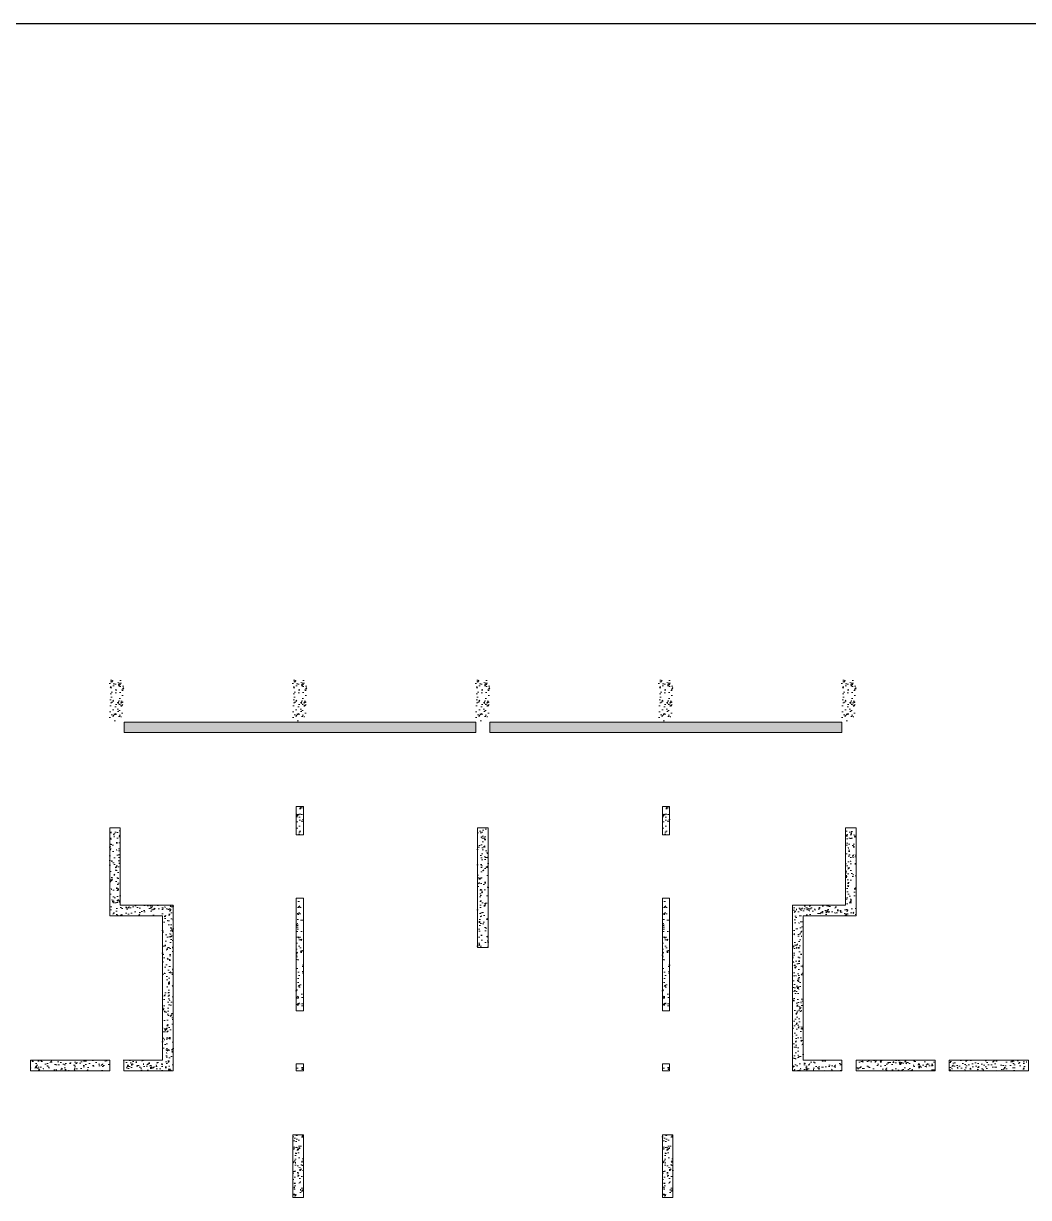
# Model space of a CAD drawing. Header units: millimetres. Extents: x 1078357 to 1340092, y -4684019 to -4550360.
# Drawn here: x 1279584 to 1293859, y -4630229 to -4613562 of the extents above; entities that cross this region are included whole.
import ezdxf

# ---------------------------------------------------------------- set-up
doc = ezdxf.new("R2010")
doc.units = ezdxf.units.MM
doc.layers.add('S-NON STR RCC WALL', color=8, linetype='Continuous', lineweight=0)
doc.layers.add('Wall-boundary', color=6, linetype='Continuous', lineweight=30)
pattern_1 = [(50, (-5111161, 23564171.24), (182.184669, -15.93908554), [19.05, -209.55]), (355, (-5111161, 23564171.24), (-35.2434214, 191.0568452), [15.24, -167.6405842]), (100.4514447, (-5111145.82, 23564169.91), (146.9412471, 175.1177519), [16.1900088, -178.0902446]), (46.1842, (-5111161, 23564222.04), (271.0790409, -42.042328), [28.575, -314.325]), (96.6355576, (-5111138.41, 23564218.54), (237.404134, 247.4261246), [24.2850231, -267.1356082]), (351.1841512, (-5111161, 23564222.04), (237.404134, 247.4261246), [22.859967, -251.459732]), (21, (-5111135.6, 23564209.34), (151.6143913, -102.2651982), [19.05, -209.55]), (326, (-5111135.6, 23564209.34), (61.8020283, 184.1879661), [15.24, -167.64]), (71.451445, (-5111122.97, 23564200.82), (213.4164193, 81.9227689), [16.1900088, -178.0899376]), (37.5, (-5111161.004, 23564171.24), (3.08860325, 84.55503887), [0, -165.608, 0, -170.18, 0, -168.275]), (7.5, (-5111161, 23564171.24), (66.8196625, 100.18057482), [0, -97.028, 0, -161.798, 0, -64.135]), (327.5, (-5111217.646, 23564171.24), (135.59059517, -5.728744), [0, -63.5, 0, -198.12, 0, -262.89]), (317.5, (-5111243.05, 23564171.24), (148.1291814, 25.42649103), [0, -82.55, 0, -131.572, 0, -186.69])]
pattern_2 = [(50, (-6208385.72, 28248190.43), (182.184669, -15.93908554), [19.05, -209.55]), (355, (-6208385.72, 28248190.43), (-35.2434214, 191.0568452), [15.24, -167.6405842]), (100.4514447, (-6208370.54, 28248189.1), (146.9412471, 175.1177519), [16.1900088, -178.0902446]), (46.1842, (-6208385.72, 28248241.23), (271.0790409, -42.042328), [28.575, -314.325]), (96.6355576, (-6208363.13, 28248237.72), (237.404134, 247.4261246), [24.2850231, -267.1356082]), (351.1841512, (-6208385.72, 28248241.23), (237.404134, 247.4261246), [22.859967, -251.459732]), (21, (-6208360.32, 28248228.53), (151.6143913, -102.2651982), [19.05, -209.55]), (326, (-6208360.32, 28248228.53), (61.8020283, 184.1879661), [15.24, -167.64]), (71.451445, (-6208347.69, 28248220), (213.4164193, 81.9227689), [16.1900088, -178.0899376]), (37.5, (-6208385.72, 28248190.43), (3.08860325, 84.55503887), [0, -165.608, 0, -170.18, 0, -168.275]), (7.5, (-6208385.72, 28248190.43), (66.8196625, 100.18057482), [0, -97.028, 0, -161.798, 0, -64.135]), (327.5, (-6208442.36, 28248190.43), (135.59059517, -5.72874399), [0, -63.5, 0, -198.12, 0, -262.89]), (317.5, (-6208467.76, 28248190.43), (148.1291814, 25.42649103), [0, -82.55, 0, -131.572, 0, -186.69])]

msp = doc.modelspace()

# ---------------------------------------------------------------- hatches: boundary and pattern name
at = {"layer": 'S-NON STR RCC WALL'}
h = msp.add_hatch(dxfattribs=at)
h.set_pattern_fill('AR-CONC', color=256, angle=180)
h.set_pattern_definition([(50, (-7253035.42, 32932209.61), (182.184669, -15.93908554), [19.05, -209.55]), (355, (-7253035.42, 32932209.61), (-35.2434214, 191.0568452), [15.24, -167.6405842]), (100.4514447, (-7253020.23, 32932208.29), (146.9412471, 175.1177519), [16.1900088, -178.0902446]), (46.1842, (-7253035.42, 32932260.41), (271.0790409, -42.0423279), [28.575, -314.325]), (96.6355576, (-7253012.83, 32932256.9), (237.404134, 247.4261246), [24.2850231, -267.1356082]), (351.1841512, (-7253035.42, 32932260.41), (237.404134, 247.4261246), [22.859967, -251.459732]), (21, (-7253010.02, 32932247.71), (151.61439127, -102.2651982), [19.05, -209.55]), (326, (-7253010.02, 32932247.71), (61.80202835, 184.1879661), [15.24, -167.64]), (71.451445, (-7252997.38, 32932239.2), (213.4164193, 81.9227689), [16.1900088, -178.0899376]), (37.5, (-7253035.415, 32932209.615), (3.08860325, 84.55503887), [0, -165.608, 0, -170.18, 0, -168.275]), (7.5, (-7253035.415, 32932209.615), (66.8196625, 100.18057482), [0, -97.028, 0, -161.798, 0, -64.135]), (327.5, (-7253092.06, 32932209.615), (135.59059517, -5.72874399), [0, -63.5, 0, -198.12, 0, -262.89]), (317.5, (-7253117.46, 32932209.61), (148.1291814, 25.42649103), [0, -82.55, 0, -131.572, 0, -186.69])])
h.paths.add_polyline_path([(1281009.4, -4623478.6), (1281009.4, -4622878.6), (1280809.4, -4622878.6), (1280809.4, -4623478.6), (1281009.4, -4623478.6)], is_closed=False)
h = msp.add_hatch(dxfattribs=at)
h.set_pattern_fill('AR-CONC', color=256, angle=180)
h.set_pattern_definition([(50, (-7250435.44, 32932209.62), (182.184669, -15.93908554), [19.05, -209.55]), (355, (-7250435.44, 32932209.62), (-35.2434214, 191.0568452), [15.24, -167.6405842]), (100.4514447, (-7250420.25, 32932208.3), (146.9412471, 175.1177519), [16.1900088, -178.0902446]), (46.1842, (-7250435.44, 32932260.42), (271.0790409, -42.0423279), [28.575, -314.325]), (96.6355576, (-7250412.85, 32932256.92), (237.404134, 247.4261246), [24.2850231, -267.1356082]), (351.1841512, (-7250435.44, 32932260.42), (237.404134, 247.4261246), [22.859967, -251.459732]), (21, (-7250410.04, 32932247.72), (151.61439127, -102.2651982), [19.05, -209.55]), (326, (-7250410.04, 32932247.72), (61.80202835, 184.1879661), [15.24, -167.64]), (71.451445, (-7250397.4, 32932239.2), (213.4164193, 81.9227689), [16.1900088, -178.0899376]), (37.5, (-7250435.436, 32932209.62), (3.08860325, 84.55503887), [0, -165.608, 0, -170.18, 0, -168.275]), (7.5, (-7250435.44, 32932209.62), (66.8196625, 100.18057482), [0, -97.028, 0, -161.798, 0, -64.135]), (327.5, (-7250492.08, 32932209.62), (135.59059517, -5.72874399), [0, -63.5, 0, -198.12, 0, -262.89]), (317.5, (-7250517.48, 32932209.62), (148.1291814, 25.42649103), [0, -82.55, 0, -131.572, 0, -186.69])])
h.paths.add_polyline_path([(1283609.3, -4623478.6), (1283609.3, -4622878.6), (1283409.4, -4622878.6), (1283409.4, -4623478.6), (1283609.3, -4623478.6)], is_closed=False)
h = msp.add_hatch(dxfattribs=at)
h.set_pattern_fill('AR-CONC', color=256, angle=180)
h.set_pattern_definition([(50, (-7247835.44, 32932209.65), (182.184669, -15.93908554), [19.05, -209.55]), (355, (-7247835.44, 32932209.65), (-35.2434214, 191.0568452), [15.24, -167.6405842]), (100.4514447, (-7247820.25, 32932208.32), (146.9412471, 175.1177519), [16.1900088, -178.0902446]), (46.1842, (-7247835.44, 32932260.45), (271.0790409, -42.0423279), [28.575, -314.325]), (96.6355576, (-7247812.85, 32932256.94), (237.404134, 247.4261246), [24.2850231, -267.1356082]), (351.1841512, (-7247835.44, 32932260.45), (237.404134, 247.4261246), [22.859967, -251.459732]), (21, (-7247810.04, 32932247.75), (151.61439127, -102.2651982), [19.05, -209.55]), (326, (-7247810.04, 32932247.75), (61.80202835, 184.1879661), [15.24, -167.64]), (71.451445, (-7247797.4, 32932239.22), (213.4164193, 81.9227689), [16.1900088, -178.0899376]), (37.5, (-7247835.436, 32932209.646), (3.08860325, 84.55503887), [0, -165.608, 0, -170.18, 0, -168.275]), (7.5, (-7247835.44, 32932209.65), (66.8196625, 100.18057482), [0, -97.028, 0, -161.798, 0, -64.135]), (327.5, (-7247892.08, 32932209.646), (135.59059517, -5.72874399), [0, -63.5, 0, -198.12, 0, -262.89]), (317.5, (-7247917.48, 32932209.65), (148.1291814, 25.42649103), [0, -82.55, 0, -131.572, 0, -186.69])])
h.paths.add_polyline_path([(1286209.3, -4623478.5), (1286209.3, -4622878.6), (1286009.4, -4622878.6), (1286009.4, -4623478.6), (1286209.3, -4623478.6)], is_closed=False)
h = msp.add_hatch(dxfattribs=at)
h.set_pattern_fill('AR-CONC', color=256, angle=180)
h.set_pattern_definition([(50, (-7245235.42, 32932209.61), (182.184669, -15.93908554), [19.05, -209.55]), (355, (-7245235.42, 32932209.61), (-35.2434214, 191.0568452), [15.24, -167.6405842]), (100.4514447, (-7245220.23, 32932208.29), (146.9412471, 175.1177519), [16.1900088, -178.0902446]), (46.1842, (-7245235.42, 32932260.41), (271.0790409, -42.0423279), [28.575, -314.325]), (96.6355576, (-7245212.83, 32932256.9), (237.404134, 247.4261246), [24.2850231, -267.1356082]), (351.1841512, (-7245235.42, 32932260.41), (237.404134, 247.4261246), [22.859967, -251.459732]), (21, (-7245210.02, 32932247.71), (151.61439127, -102.2651982), [19.05, -209.55]), (326, (-7245210.02, 32932247.71), (61.80202835, 184.1879661), [15.24, -167.64]), (71.451445, (-7245197.38, 32932239.2), (213.4164193, 81.9227689), [16.1900088, -178.0899376]), (37.5, (-7245235.415, 32932209.615), (3.08860325, 84.55503887), [0, -165.608, 0, -170.18, 0, -168.275]), (7.5, (-7245235.415, 32932209.615), (66.8196625, 100.18057482), [0, -97.028, 0, -161.798, 0, -64.135]), (327.5, (-7245292.06, 32932209.615), (135.59059517, -5.72874399), [0, -63.5, 0, -198.12, 0, -262.89]), (317.5, (-7245317.46, 32932209.61), (148.1291814, 25.42649103), [0, -82.55, 0, -131.572, 0, -186.69])])
h.paths.add_polyline_path([(1288809.4, -4623478.6), (1288809.4, -4622878.6), (1288609.4, -4622878.6), (1288609.4, -4623478.6), (1288809.4, -4623478.6)], is_closed=False)
h = msp.add_hatch(dxfattribs=at)
h.set_pattern_fill('AR-CONC', color=256, angle=180)
h.set_pattern_definition([(50, (-7242635.42, 32932209.61), (182.184669, -15.93908554), [19.05, -209.55]), (355, (-7242635.42, 32932209.61), (-35.2434214, 191.0568452), [15.24, -167.6405842]), (100.4514447, (-7242620.23, 32932208.29), (146.9412471, 175.1177519), [16.1900088, -178.0902446]), (46.1842, (-7242635.42, 32932260.41), (271.0790409, -42.0423279), [28.575, -314.325]), (96.6355576, (-7242612.83, 32932256.9), (237.404134, 247.4261246), [24.2850231, -267.1356082]), (351.1841512, (-7242635.42, 32932260.41), (237.404134, 247.4261246), [22.859967, -251.459732]), (21, (-7242610.02, 32932247.71), (151.61439127, -102.2651982), [19.05, -209.55]), (326, (-7242610.02, 32932247.71), (61.80202835, 184.1879661), [15.24, -167.64]), (71.451445, (-7242597.38, 32932239.2), (213.4164193, 81.9227689), [16.1900088, -178.0899376]), (37.5, (-7242635.415, 32932209.615), (3.08860325, 84.55503887), [0, -165.608, 0, -170.18, 0, -168.275]), (7.5, (-7242635.415, 32932209.615), (66.8196625, 100.18057482), [0, -97.028, 0, -161.798, 0, -64.135]), (327.5, (-7242692.06, 32932209.615), (135.59059517, -5.72874399), [0, -63.5, 0, -198.12, 0, -262.89]), (317.5, (-7242717.46, 32932209.61), (148.1291814, 25.42649103), [0, -82.55, 0, -131.572, 0, -186.69])])
h.paths.add_polyline_path([(1291409.4, -4623478.6), (1291409.4, -4622878.6), (1291209.4, -4622878.6), (1291209.4, -4623478.6), (1291409.4, -4623478.6)], is_closed=False)
h = msp.add_hatch(dxfattribs=at)
h.set_pattern_fill('AR-CONC', color=256, angle=180)
h.set_pattern_definition(pattern_2)
h.paths.add_polyline_path([(1281012.2, -4623478.6), (1286009.3, -4623478.6), (1286009.3, -4623628.6), (1281012.2, -4623628.6)])
h = msp.add_hatch(dxfattribs=at)
h.set_pattern_fill('AR-CONC', color=256)
h.set_pattern_definition(pattern_2)
h.paths.add_polyline_path([(1291206.4, -4623478.6), (1286209.3, -4623478.6), (1286209.3, -4623628.6), (1291206.4, -4623628.6)])
h = msp.add_hatch(dxfattribs=at)
h.set_pattern_fill('AR-CONC', color=256, angle=180)
h.set_pattern_definition([(50, (1283522.72, -4440108.92), (182.18467, -15.93909), [19.05, -209.55]), (355, (1283522.72, -4440108.92), (-35.24342, 191.05685), [15.24, -167.64058]), (100.45144, (1283537.9, -4440110.25), (146.94125, 175.11775), [16.19, -178.09024]), (46.1842, (1283522.72, -4440058.12), (271.07904, -42.04233), [28.575, -314.325]), (96.63556, (1283545.3, -4440061.62), (237.40413, 247.42612), [24.28502, -267.1356]), (351.18415, (1283522.72, -4440058.12), (237.40413, 247.42612), [22.85997, -251.45973]), (21, (1283548.12, -4440070.82), (151.61439, -102.2652), [19.05, -209.55]), (326, (1283548.12, -4440070.82), (61.80203, 184.18797), [15.24, -167.64]), (71.45144, (1283560.75, -4440079.34), (213.41642, 81.92277), [16.19, -178.08994]), (37.5, (1283522.715, -4440108.92), (3.088603, 84.55504), [0, -165.608, 0, -170.18, 0, -168.275]), (7.5, (1283522.715, -4440108.92), (66.819663, 100.180575), [0, -97.028, 0, -161.798, 0, -64.135]), (327.5, (1283466.07, -4440108.92), (135.590595, -5.728744), [0, -63.5, 0, -198.12, 0, -262.89]), (317.5, (1283440.67, -4440108.92), (148.12918, 25.42649), [0, -82.55, 0, -131.572, 0, -186.69])])
h.paths.add_polyline_path([(1283459.3, -4624678.6), (1283559.3, -4624678.6), (1283559.3, -4625078.6), (1283459.3, -4625078.6)])
h = msp.add_hatch(dxfattribs=at)
h.set_pattern_fill('AR-CONC', color=256, angle=180)
h.set_pattern_definition([(50, (1288722.72, -4440108.92), (182.18467, -15.93909), [19.05, -209.55]), (355, (1288722.72, -4440108.92), (-35.24342, 191.05685), [15.24, -167.64058]), (100.45144, (1288737.9, -4440110.25), (146.94125, 175.11775), [16.19, -178.09024]), (46.1842, (1288722.72, -4440058.12), (271.07904, -42.04233), [28.575, -314.325]), (96.63556, (1288745.3, -4440061.62), (237.40413, 247.42612), [24.28502, -267.1356]), (351.18415, (1288722.72, -4440058.12), (237.40413, 247.42612), [22.85997, -251.45973]), (21, (1288748.12, -4440070.82), (151.61439, -102.2652), [19.05, -209.55]), (326, (1288748.12, -4440070.82), (61.80203, 184.18797), [15.24, -167.64]), (71.45144, (1288760.75, -4440079.34), (213.41642, 81.92277), [16.19, -178.08994]), (37.5, (1288722.715, -4440108.92), (3.088603, 84.55504), [0, -165.608, 0, -170.18, 0, -168.275]), (7.5, (1288722.715, -4440108.92), (66.819663, 100.180575), [0, -97.028, 0, -161.798, 0, -64.135]), (327.5, (1288666.07, -4440108.92), (135.590595, -5.728744), [0, -63.5, 0, -198.12, 0, -262.89]), (317.5, (1288640.67, -4440108.92), (148.12918, 25.42649), [0, -82.55, 0, -131.572, 0, -186.69])])
h.paths.add_polyline_path([(1288659.3, -4624678.6), (1288759.3, -4624678.6), (1288759.3, -4625078.6), (1288659.3, -4625078.6)])
h = msp.add_hatch(dxfattribs=at)
h.set_pattern_fill('AR-CONC', color=256, angle=180)
h.set_pattern_definition(pattern_1)
h.paths.add_polyline_path([(1281709.3, -4626078.6), (1281709.3, -4628428.6), (1281009.3, -4628428.6), (1281009.3, -4628278.6), (1281559.3, -4628278.6), (1281559.3, -4626228.6), (1280809.3, -4626228.6), (1280809.3, -4624978.5), (1280959.3, -4624978.5), (1280959.3, -4626078.6)])
at = {"layer": 'S-NON STR RCC WALL', "ltscale": 700}
h = msp.add_hatch(dxfattribs=at)
h.set_pattern_fill('AR-CONC', color=256)
h.set_pattern_definition([(50, (152918.38, 244193.84), (182.184669, -15.9390855), [19.05, -209.55]), (355, (152918.38, 244193.84), (-35.2434214, 191.056845), [15.24, -167.640584]), (100.4514447, (152933.56, 244192.51), (146.941247, 175.117752), [16.190009, -178.0902446]), (46.1842, (152918.38, 244244.64), (271.079041, -42.042328), [28.575, -314.325]), (96.6355576, (152940.97, 244241.14), (237.404134, 247.426125), [24.285023, -267.135608]), (351.184151, (152918.38, 244244.64), (237.404134, 247.426125), [22.859967, -251.459732]), (21, (152943.78, 244231.94), (151.6143913, -102.265198), [19.05, -209.55]), (326, (152943.78, 244231.94), (61.802028, 184.187966), [15.24, -167.64]), (71.451445, (152956.41, 244223.42), (213.416419, 81.922769), [16.190009, -178.0899376]), (37.5, (152918.38, 244193.84), (3.08860325, 84.5550389), [0, -165.608, 0, -170.18, 0, -168.275]), (7.5, (152918.38, 244193.84), (66.8196625, 100.1805748), [0, -97.028, 0, -161.798, 0, -64.135]), (327.5, (152861.736, 244193.84), (135.5905952, -5.728744), [0, -63.5, 0, -198.12, 0, -262.89]), (317.5, (152836.34, 244193.84), (148.1291814, 25.426491), [0, -82.55, 0, -131.572, 0, -186.69])])
h.paths.add_polyline_path([(1286034.3, -4624978.5), (1286184.3, -4624978.5), (1286184.3, -4626678.5), (1286034.3, -4626678.5)])
at = {"layer": 'S-NON STR RCC WALL'}
h = msp.add_hatch(dxfattribs=at)
h.set_pattern_fill('AR-CONC', color=256)
h.set_pattern_definition(pattern_1)
h.paths.add_polyline_path([(1290509.3, -4626078.6), (1290509.3, -4628428.6), (1291209.3, -4628428.6), (1291209.3, -4628278.6), (1290659.3, -4628278.6), (1290659.3, -4626228.6), (1291409.3, -4626228.6), (1291409.3, -4624978.5), (1291259.3, -4624978.5), (1291259.3, -4626078.6)])
h = msp.add_hatch(dxfattribs=at)
h.set_pattern_fill('AR-CONC', color=256, angle=180)
h.set_pattern_definition([(50, (2380747.43, -9124128.1), (182.184669, -15.9390855), [19.05, -209.55]), (355, (2380747.43, -9124128.1), (-35.2434214, 191.056845), [15.24, -167.640584]), (100.4514447, (2380762.61, -9124129.43), (146.941247, 175.117752), [16.190009, -178.0902446]), (46.1842, (2380747.43, -9124077.3), (271.079041, -42.042328), [28.575, -314.325]), (96.6355576, (2380770.02, -9124080.8), (237.404134, 247.426125), [24.285023, -267.135608]), (351.184151, (2380747.43, -9124077.3), (237.404134, 247.426125), [22.859967, -251.459732]), (21, (2380772.83, -9124090), (151.6143913, -102.265198), [19.05, -209.55]), (326, (2380772.83, -9124090), (61.802028, 184.187966), [15.24, -167.64]), (71.451445, (2380785.47, -9124098.53), (213.416419, 81.922769), [16.190009, -178.0899376]), (37.5, (2380747.43, -9124128.106), (3.08860325, 84.5550389), [0, -165.608, 0, -170.18, 0, -168.275]), (7.5, (2380747.43, -9124128.11), (66.8196625, 100.1805748), [0, -97.028, 0, -161.798, 0, -64.135]), (327.5, (2380690.79, -9124128.106), (135.5905952, -5.728744), [0, -63.5, 0, -198.12, 0, -262.89]), (317.5, (2380665.39, -9124128.11), (148.1291814, 25.426491), [0, -82.55, 0, -131.572, 0, -186.69])])
h.paths.add_polyline_path([(1283459.3, -4625978.6), (1283559.3, -4625978.6), (1283559.3, -4627578.6), (1283459.3, -4627578.6)])
h = msp.add_hatch(dxfattribs=at)
h.set_pattern_fill('AR-CONC', color=256, angle=180)
h.set_pattern_definition([(50, (2385947.43, -9124128.1), (182.184669, -15.9390855), [19.05, -209.55]), (355, (2385947.43, -9124128.1), (-35.2434214, 191.056845), [15.24, -167.640584]), (100.4514447, (2385962.61, -9124129.43), (146.941247, 175.117752), [16.190009, -178.0902446]), (46.1842, (2385947.43, -9124077.3), (271.079041, -42.042328), [28.575, -314.325]), (96.6355576, (2385970.02, -9124080.8), (237.404134, 247.426125), [24.285023, -267.135608]), (351.184151, (2385947.43, -9124077.3), (237.404134, 247.426125), [22.859967, -251.459732]), (21, (2385972.83, -9124090), (151.6143913, -102.265198), [19.05, -209.55]), (326, (2385972.83, -9124090), (61.802028, 184.187966), [15.24, -167.64]), (71.451445, (2385985.47, -9124098.53), (213.416419, 81.922769), [16.190009, -178.0899376]), (37.5, (2385947.43, -9124128.106), (3.08860325, 84.5550389), [0, -165.608, 0, -170.18, 0, -168.275]), (7.5, (2385947.43, -9124128.11), (66.8196625, 100.1805748), [0, -97.028, 0, -161.798, 0, -64.135]), (327.5, (2385890.79, -9124128.106), (135.5905952, -5.728744), [0, -63.5, 0, -198.12, 0, -262.89]), (317.5, (2385865.39, -9124128.11), (148.1291814, 25.426491), [0, -82.55, 0, -131.572, 0, -186.69])])
h.paths.add_polyline_path([(1288659.3, -4625978.6), (1288759.3, -4625978.6), (1288759.3, -4627578.6), (1288659.3, -4627578.6)])
h = msp.add_hatch(dxfattribs=at)
h.set_pattern_fill('AR-CONC', color=256, angle=180)
h.set_pattern_definition(pattern_1)
h.paths.add_polyline_path([(1279684.3, -4628278.6), (1280809.3, -4628278.6), (1280809.3, -4628428.6), (1279684.3, -4628428.6)])
h = msp.add_hatch(dxfattribs=at)
h.set_pattern_fill('AR-CONC', color=256, angle=180)
h.set_pattern_definition([(50, (2380734.22, -9125492.77), (182.184669, -15.9390855), [19.05, -209.55]), (355, (2380734.22, -9125492.77), (-35.2434214, 191.056845), [15.24, -167.640584]), (100.4514447, (2380749.4, -9125494.1), (146.941247, 175.117752), [16.190009, -178.0902446]), (46.1842, (2380734.22, -9125441.97), (271.079041, -42.042328), [28.575, -314.325]), (96.6355576, (2380756.8, -9125445.47), (237.404134, 247.426125), [24.285023, -267.135608]), (351.184151, (2380734.22, -9125441.97), (237.404134, 247.426125), [22.859967, -251.459732]), (21, (2380759.62, -9125454.67), (151.6143913, -102.265198), [19.05, -209.55]), (326, (2380759.62, -9125454.67), (61.802028, 184.187966), [15.24, -167.64]), (71.451445, (2380772.25, -9125463.2), (213.416419, 81.922769), [16.190009, -178.0899376]), (37.5, (2380734.22, -9125492.77), (3.08860325, 84.5550389), [0, -165.608, 0, -170.18, 0, -168.275]), (7.5, (2380734.22, -9125492.77), (66.8196625, 100.1805748), [0, -97.028, 0, -161.798, 0, -64.135]), (327.5, (2380677.575, -9125492.77), (135.5905952, -5.728744), [0, -63.5, 0, -198.12, 0, -262.89]), (317.5, (2380652.17, -9125492.77), (148.1291814, 25.426491), [0, -82.55, 0, -131.572, 0, -186.69])])
h.paths.add_polyline_path([(1283459.3, -4628428.6), (1283559.3, -4628428.6), (1283559.3, -4628328.6), (1283459.3, -4628328.6)])
h = msp.add_hatch(dxfattribs=at)
h.set_pattern_fill('AR-CONC', color=256, angle=180)
h.set_pattern_definition([(50, (2385934.22, -9125492.77), (182.184669, -15.9390855), [19.05, -209.55]), (355, (2385934.22, -9125492.77), (-35.2434214, 191.056845), [15.24, -167.640584]), (100.4514447, (2385949.4, -9125494.1), (146.941247, 175.117752), [16.190009, -178.0902446]), (46.1842, (2385934.22, -9125441.97), (271.079041, -42.042328), [28.575, -314.325]), (96.6355576, (2385956.8, -9125445.47), (237.404134, 247.426125), [24.285023, -267.135608]), (351.184151, (2385934.22, -9125441.97), (237.404134, 247.426125), [22.859967, -251.459732]), (21, (2385959.62, -9125454.67), (151.6143913, -102.265198), [19.05, -209.55]), (326, (2385959.62, -9125454.67), (61.802028, 184.187966), [15.24, -167.64]), (71.451445, (2385972.25, -9125463.2), (213.416419, 81.922769), [16.190009, -178.0899376]), (37.5, (2385934.22, -9125492.77), (3.08860325, 84.5550389), [0, -165.608, 0, -170.18, 0, -168.275]), (7.5, (2385934.22, -9125492.77), (66.8196625, 100.1805748), [0, -97.028, 0, -161.798, 0, -64.135]), (327.5, (2385877.575, -9125492.77), (135.5905952, -5.728744), [0, -63.5, 0, -198.12, 0, -262.89]), (317.5, (2385852.17, -9125492.77), (148.1291814, 25.426491), [0, -82.55, 0, -131.572, 0, -186.69])])
h.paths.add_polyline_path([(1288659.3, -4628428.6), (1288759.3, -4628428.6), (1288759.3, -4628328.6), (1288659.3, -4628328.6)])
h = msp.add_hatch(dxfattribs=at)
h.set_pattern_fill('AR-CONC', color=256)
h.set_pattern_definition(pattern_1)
h.paths.add_polyline_path([(1292534.3, -4628278.6), (1291409.3, -4628278.6), (1291409.3, -4628428.6), (1292534.3, -4628428.6)])
h = msp.add_hatch(dxfattribs=at)
h.set_pattern_fill('AR-CONC', color=256, angle=180)
h.set_pattern_definition(pattern_1)
h.paths.add_polyline_path([(1292734.3, -4628278.6), (1293859.3, -4628278.6), (1293859.3, -4628428.6), (1292734.3, -4628428.6)])
h = msp.add_hatch(dxfattribs=at)
h.set_pattern_fill('AR-CONC', color=256, angle=180)
h.set_pattern_definition([(50, (-6168125.47, 28248190.42), (182.184669, -15.93908554), [19.05, -209.55]), (355, (-6168125.47, 28248190.42), (-35.2434214, 191.0568452), [15.24, -167.6405842]), (100.4514447, (-6168110.28, 28248189.1), (146.9412471, 175.1177519), [16.1900088, -178.0902446]), (46.1842, (-6168125.47, 28248241.22), (271.0790409, -42.042328), [28.575, -314.325]), (96.6355576, (-6168102.88, 28248237.72), (237.404134, 247.4261246), [24.2850231, -267.1356082]), (351.1841512, (-6168125.47, 28248241.22), (237.404134, 247.4261246), [22.859967, -251.459732]), (21, (-6168100.07, 28248228.52), (151.6143913, -102.2651982), [19.05, -209.55]), (326, (-6168100.07, 28248228.52), (61.8020283, 184.1879661), [15.24, -167.64]), (71.451445, (-6168087.43, 28248220), (213.4164193, 81.9227689), [16.1900088, -178.0899376]), (37.5, (-6168125.466, 28248190.42), (3.08860325, 84.55503887), [0, -165.608, 0, -170.18, 0, -168.275]), (7.5, (-6168125.47, 28248190.42), (66.8196625, 100.18057482), [0, -97.028, 0, -161.798, 0, -64.135]), (327.5, (-6168182.11, 28248190.42), (135.59059517, -5.72874399), [0, -63.5, 0, -198.12, 0, -262.89]), (317.5, (-6168207.51, 28248190.42), (148.1291814, 25.42649103), [0, -82.55, 0, -131.572, 0, -186.69])])
h.paths.add_polyline_path([(1283409.3, -4629338.6), (1283559.3, -4629338.6), (1283559.3, -4630228.5), (1283409.3, -4630228.5)])
h = msp.add_hatch(dxfattribs=at)
h.set_pattern_fill('AR-CONC', color=256, angle=180)
h.set_pattern_definition([(50, (-6162875.47, 28248190.42), (182.184669, -15.93908554), [19.05, -209.55]), (355, (-6162875.47, 28248190.42), (-35.2434214, 191.0568452), [15.24, -167.6405842]), (100.4514447, (-6162860.28, 28248189.1), (146.9412471, 175.1177519), [16.1900088, -178.0902446]), (46.1842, (-6162875.47, 28248241.22), (271.0790409, -42.042328), [28.575, -314.325]), (96.6355576, (-6162852.88, 28248237.72), (237.404134, 247.4261246), [24.2850231, -267.1356082]), (351.1841512, (-6162875.47, 28248241.22), (237.404134, 247.4261246), [22.859967, -251.459732]), (21, (-6162850.07, 28248228.52), (151.6143913, -102.2651982), [19.05, -209.55]), (326, (-6162850.07, 28248228.52), (61.8020283, 184.1879661), [15.24, -167.64]), (71.451445, (-6162837.43, 28248220), (213.4164193, 81.9227689), [16.1900088, -178.0899376]), (37.5, (-6162875.466, 28248190.42), (3.08860325, 84.55503887), [0, -165.608, 0, -170.18, 0, -168.275]), (7.5, (-6162875.47, 28248190.42), (66.8196625, 100.18057482), [0, -97.028, 0, -161.798, 0, -64.135]), (327.5, (-6162932.11, 28248190.42), (135.59059517, -5.72874399), [0, -63.5, 0, -198.12, 0, -262.89]), (317.5, (-6162957.51, 28248190.42), (148.1291814, 25.42649103), [0, -82.55, 0, -131.572, 0, -186.69])])
h.paths.add_polyline_path([(1288659.3, -4629338.6), (1288809.3, -4629338.6), (1288809.3, -4630228.5), (1288659.3, -4630228.5)])

# ---------------------------------------------------------------- linework, layer by layer
at = {"layer": 'S-NON STR RCC WALL', "elevation": 0}
for points in [[(1281012.2, -4623478.6), (1286009.3, -4623478.6), (1286009.3, -4623628.6), (1281012.2, -4623628.6)], [(1291206.4, -4623478.6), (1286209.3, -4623478.6), (1286209.3, -4623628.6), (1291206.4, -4623628.6)], [(1283459.3, -4624678.6), (1283559.3, -4624678.6), (1283559.3, -4625078.6), (1283459.3, -4625078.6)], [(1288659.3, -4624678.6), (1288759.3, -4624678.6), (1288759.3, -4625078.6), (1288659.3, -4625078.6)], [(1281709.3, -4626078.6), (1281709.3, -4628428.6), (1281009.3, -4628428.6), (1281009.3, -4628278.6), (1281559.3, -4628278.6), (1281559.3, -4626228.6), (1280809.3, -4626228.6), (1280809.3, -4624978.5), (1280959.3, -4624978.5), (1280959.3, -4626078.6)], [(1290509.3, -4626078.6), (1290509.3, -4628428.6), (1291209.3, -4628428.6), (1291209.3, -4628278.6), (1290659.3, -4628278.6), (1290659.3, -4626228.6), (1291409.3, -4626228.6), (1291409.3, -4624978.5), (1291259.3, -4624978.5), (1291259.3, -4626078.6)], [(1279684.3, -4628278.6), (1280809.3, -4628278.6), (1280809.3, -4628428.6), (1279684.3, -4628428.6)], [(1292534.3, -4628278.6), (1291409.3, -4628278.6), (1291409.3, -4628428.6), (1292534.3, -4628428.6)], [(1292734.3, -4628278.6), (1293859.3, -4628278.6), (1293859.3, -4628428.6), (1292734.3, -4628428.6)]]:
    msp.add_lwpolyline(points, close=True, dxfattribs=at)
at = {"layer": 'S-NON STR RCC WALL', "ltscale": 700, "elevation": 0}
for points in [[(1286034.3, -4624978.5), (1286184.3, -4624978.5), (1286184.3, -4626678.5), (1286034.3, -4626678.5)], [(1283459.3, -4625978.6), (1283559.3, -4625978.6), (1283559.3, -4627578.6), (1283459.3, -4627578.6)], [(1288659.3, -4625978.6), (1288759.3, -4625978.6), (1288759.3, -4627578.6), (1288659.3, -4627578.6)], [(1283459.3, -4628428.6), (1283559.3, -4628428.6), (1283559.3, -4628328.6), (1283459.3, -4628328.6)], [(1288659.3, -4628428.6), (1288759.3, -4628428.6), (1288759.3, -4628328.6), (1288659.3, -4628328.6)], [(1283409.3, -4629338.6), (1283559.3, -4629338.6), (1283559.3, -4630228.5), (1283409.3, -4630228.5)], [(1288659.3, -4629338.6), (1288809.3, -4629338.6), (1288809.3, -4630228.5), (1288659.3, -4630228.5)]]:
    msp.add_lwpolyline(points, close=True, dxfattribs=at)
at = {"layer": 'Wall-boundary', "ltscale": 700, "elevation": 0}
msp.add_lwpolyline([(1222484.4, -4613561.6), (1323871.3, -4613561.6), (1323871.3, -4653484.2), (1222484.4, -4653484.2)], close=True, dxfattribs=at)

doc.saveas('drawing.dxf')
